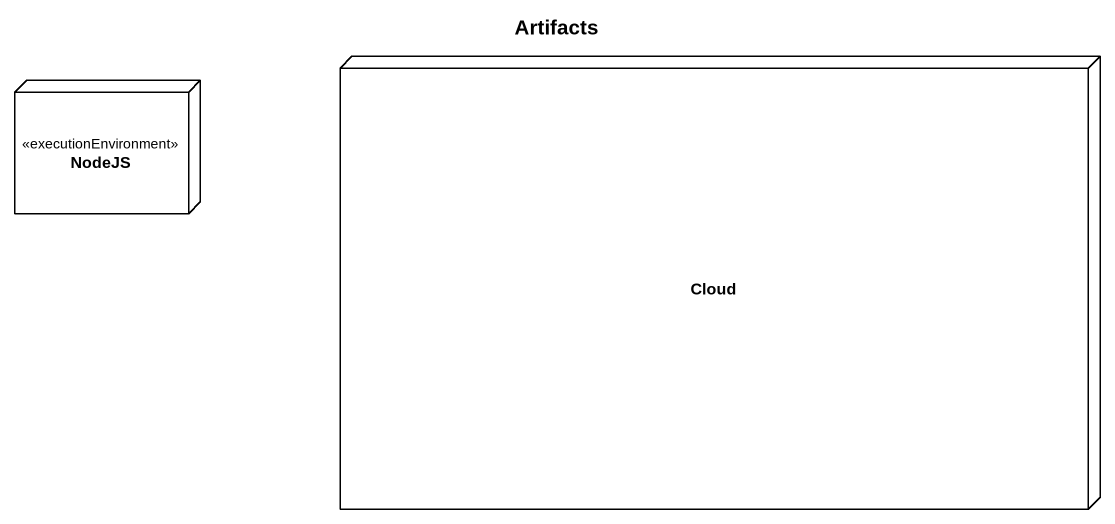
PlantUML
@startuml
title Artifacts
node NodeJS <<executionEnvironment>>
node "Cloud" as Cloud_
@enduml
